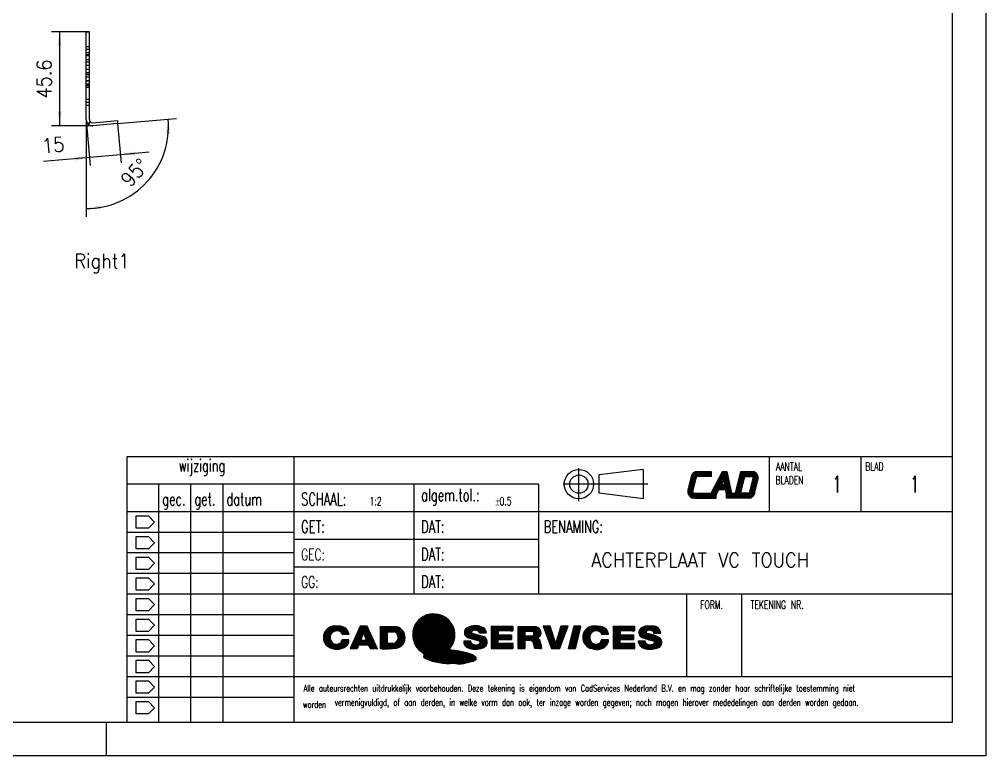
# Model space of a CAD drawing. Header units: millimetres. Extents: x 0 to 426, y 0 to 302.
# Drawn here: x 192 to 426, y 0 to 178.4 of the extents above; entities that cross this region are included whole.
import ezdxf

# ---------------------------------------------------------------- set-up
doc = ezdxf.new("R2010")
doc.units = ezdxf.units.MM
doc.linetypes.add('DASHED', pattern=[15, 7, -8])
doc.linetypes.add('DOT_CENTER', pattern=[14, 12, -1, 0, -1])
for name, color, linetype in [('1', 7, 'Continuous'), ('KADER', 7, 'Continuous'), ('Line', 7, 'Continuous')]:
    doc.layers.add(name, color=color, linetype=linetype)
doc.styles.add('CONVERTER_11', font='txt.shx', dxfattribs={"width": 0.9})
doc.styles.add('CONVERTER_12', font='txt.shx', dxfattribs={"width": 0.675})
doc.dimstyles.new('ME10_DIM_10', dxfattribs={"dimtxt": 7, "dimasz": 7, "dimexe": 4, "dimexo": 0, "dimgap": 4, "dimtad": 1, "dimdsep": 46, "dimtxsty": 'CONVERTER_11', "dimsah": 1, "dimcen": 0.09, "dimclrd": 250, "dimclre": 250, "dimclrt": 5, "dimadec": 0, "dimazin": 0, "dimtfac": 1, "dimtdec": 4, "dimtix": 1, "dimtmove": 0, "dimatfit": 3, "dimfxl": 1, "dimtolj": 1, "dimtzin": 0, "dimarcsym": 0})
pattern_1 = [(45, (258.5479999999999, 21.13509292946159), (-0.014142135623731, 0), [])]

# ---------------------------------------------------------------- blocks, each defined once
blk = doc.blocks.new('plaat_achter__2', base_point=(416.3920974731446, 305.2029440023123))
at = {"color": 7, "linetype": 'Continuous'}
for p, q in [((416.3920974731446, 350.7856410026549), (417.8920974731446, 350.7856410026549)), ((416.3920974731446, 343.4356410026549), (416.3920974731446, 350.7856410026549)), ((417.8920974731446, 343.4356410026549), (417.8920974731446, 350.7856410026549)), ((416.3920974731446, 342.2856410026549), (416.3920974731446, 343.4356410026549)), ((416.3920974731446, 339.5356410026549), (416.3920974731446, 342.2856410026549)), ((417.8920974731446, 342.2856410026549), (417.8920974731446, 343.4356410026549)), ((417.8920974731446, 339.5356410026549), (417.8920974731446, 342.2856410026549)), ((416.3920974731446, 339.2856410026549), (416.3920974731446, 339.5356410026549)), ((416.3920974731446, 337.1856410026604), (416.3920974731446, 339.2856410026549)), ((416.3920974731446, 336.0356410026549), (416.3920974731446, 337.1856410026604)), ((417.8920974731446, 339.2856410026549), (417.8920974731446, 339.5356410026549)), ((417.8920974731446, 337.1856410026604), (417.8920974731446, 339.2856410026549)), ((417.8920974731446, 336.0356410026549), (417.8920974731446, 337.1856410026604)), ((416.3920974731446, 332.5606410026549), (416.3920974731446, 336.0356410026549)), ((416.3920974731446, 330.8106410026549), (416.3920974731446, 332.5606410026549)), ((417.8920974731446, 332.5606410026549), (417.8920974731446, 336.0356410026549)), ((417.8920974731446, 330.8106410026549), (417.8920974731446, 332.5606410026549)), ((416.3920974731446, 329.9356410026549), (416.3920974731446, 330.8106410026549)), ((416.3920974731446, 328.8106410026549), (416.3920974731446, 329.9356410026549)), ((416.3920974731446, 327.0606410026549), (416.3920974731446, 328.8106410026549)), ((417.8920974731446, 329.9356410026549), (417.8920974731446, 330.8106410026549)), ((417.8920974731446, 328.8106410026549), (417.8920974731446, 329.9356410026549)), ((417.8920974731446, 327.0606410026549), (417.8920974731446, 328.8106410026549)), ((416.3920974731446, 325.4356410026549), (416.3920974731446, 327.0606410026549)), ((416.3920974731446, 324.6856410026604), (416.3920974731446, 325.4356410026549)), ((416.3920974731446, 323.9356410026549), (416.3920974731446, 324.6856410026604)), ((416.3920974731446, 323.8356410026549), (416.3920974731446, 323.9356410026549)), ((416.3920974731446, 318.2029440023123), (416.3920974731446, 323.8356410026549)), ((417.8920974731446, 325.4356410026549), (417.8920974731446, 327.0606410026549)), ((417.8920974731446, 324.6856410026604), (417.8920974731446, 325.4356410026549)), ((417.8920974731446, 323.9356410026549), (417.8920974731446, 324.6856410026604)), ((417.8920974731446, 323.8356410026549), (417.8920974731446, 323.9356410026549)), ((417.8920974731446, 318.2029440023123), (417.8920974731446, 323.8356410026549)), ((416.3920974731446, 315.2029440023123), (416.3920974731446, 318.2029440023123)), ((416.3920974731446, 308.2029440023123), (416.3920974731446, 315.2029440023123)), ((417.8920974731446, 315.2029440023123), (417.8920974731446, 318.2029440023123)), ((417.8920974731446, 308.2029440023123), (417.8920974731446, 315.2029440023123)), ((419.5228310872656, 306.7086519551747), (431.477167464367, 307.7545208681466)), ((431.6079010784885, 306.260228821009), (419.653564701387, 305.2143599080371)), ((431.477167464367, 307.7545208681466), (431.6079010784885, 306.260228821009))]:
    blk.add_line(p, q, dxfattribs=at)
at = {"color": 1, "linetype": 'DASHED'}
for p, q in [((417.8920974731446, 343.4356410026549), (416.3920974731446, 343.4356410026549)), ((416.3920974731446, 342.2856410026549), (417.8920974731446, 342.2856410026549)), ((417.8920974731446, 339.5356410026549), (416.3920974731446, 339.5356410026549)), ((416.3920974731446, 339.2856410026549), (417.8920974731446, 339.2856410026549)), ((417.8920974731446, 337.1856410026604), (416.3920974731446, 337.1856410026604)), ((417.8920974731446, 336.0356410026549), (416.3920974731446, 336.0356410026549)), ((417.8920974731446, 332.5606410026549), (416.3920974731446, 332.5606410026549)), ((417.8920974731446, 330.8106410026549), (416.3920974731446, 330.8106410026549)), ((417.8920974731446, 329.9356410026549), (416.3920974731446, 329.9356410026549)), ((417.8920974731446, 328.8106410026549), (416.3920974731446, 328.8106410026549)), ((416.3920974731446, 327.0606410026549), (417.8920974731446, 327.0606410026549)), ((417.8920974731446, 325.4356410026549), (416.3920974731446, 325.4356410026549)), ((417.8920974731446, 324.6856410026604), (416.3920974731446, 324.6856410026604)), ((417.8920974731446, 323.9356410026549), (416.3920974731446, 323.9356410026549)), ((417.8920974731446, 323.8356410026549), (416.3920974731446, 323.8356410026549)), ((416.3920974731446, 318.2029440023123), (417.8920974731446, 318.2029440023123)), ((416.3920974731446, 315.2029440023123), (417.8920974731446, 315.2029440023123)), ((417.2623388091273, 306.090095680013), (418.3272181411359, 307.1465198411626)), ((417.4729098748272, 305.8971428481655), (418.4325036739859, 307.0500434252389))]:
    blk.add_line(p, q, dxfattribs=at)
at = {"color": 7, "linetype": 'Continuous'}
for radius, start, end in [(3, 180, 224.7716295469159), (2.999999999999925, 224.7716295469159, 230.2283704529235), (2.999999999999953, 230.2283704529235, 274.9999999999891), (1.5, 180, 224.7716295469159), (1.500000000000003, 224.7716295469159, 230.228370452922), (1.499999999999973, 230.228370452922, 274.9999999999825)]:
    blk.add_arc((419.3920974731446, 308.2029440023123), radius, start, end, dxfattribs=at)
at = {"layer": '1', "color": 30, "linetype": 'DOT_CENTER', "true_color": 0xff8000}
for p, q in [((416.3920974731446, 340.7856410026549), (417.8920974731446, 340.7856410026549)), ((417.8920974731446, 334.4356410026549), (416.3920974731446, 334.4356410026549)), ((417.8920974731446, 330.9356410026604), (416.3920974731446, 330.9356410026604)), ((417.8920974731446, 326.9356410026549), (416.3920974731446, 326.9356410026549)), ((416.3920974731446, 316.7029440023123), (417.8920974731446, 316.7029440023123))]:
    blk.add_line(p, q, dxfattribs=at)
blk = doc.blocks.new('*D13')
at = {"layer": '1', "color": 250, "linetype": 'Continuous'}
for p, q in [((416.4035133788693, 307.9414767740694), (418.3309000243249, 285.9113466088668)), ((431.6079010784884, 306.2602288210091), (433.273820495701, 287.2186827500817)), ((432.9251975247104, 291.2034615424486), (417.9822770533343, 289.8961254012338)), ((446.8719232979948, 292.4236419409158), (432.9251975247104, 291.2034615424486)), ((417.9822770533343, 289.8961254012338), (395.6408669455454, 287.9415052896188))]:
    blk.add_line(p, q, dxfattribs=at)
at = {"layer": '1', "color": 250}
for points in [[(411.0892340651748, 288.3679745613906), (410.9285942682094, 290.2040958426099), (417.9822770533343, 289.8961254012338)], [(439.81824051287, 292.7316123822919), (439.9788803098353, 290.8954911010725), (432.9251975247104, 291.2034615424486)]]:
    blk.add_solid(points, dxfattribs=at)
at = {"layer": '1', "color": 5, "insert": (395.2922439745548, 291.9262840819858), "char_height": 7, "attachment_point": 7, "rotation": 4.999999999999808, "line_spacing_factor": 0.60024009603842, "style": 'CONVERTER_11'}
blk.add_mtext('15', dxfattribs=at)
blk = doc.blocks.new('*D14')
at = {"layer": '1', "color": 250, "linetype": 'Continuous'}
for p, q in [((417.8920974731446, 350.7856410026549), (399.506006693892, 350.7856410026549)), ((403.506006693892, 350.7856410026549), (403.506006693892, 305.2029440023123)), ((419.3920974731446, 305.2029440023123), (399.506006693892, 305.2029440023123))]:
    blk.add_line(p, q, dxfattribs=at)
at = {"layer": '1', "color": 250}
for points in [[(404.4275741770037, 343.7856410026549), (402.5844392107803, 343.7856410026549), (403.506006693892, 350.7856410026549)], [(402.5844392107803, 312.2029440023123), (404.4275741770037, 312.2029440023123), (403.506006693892, 305.2029440023123)]]:
    blk.add_solid(points, dxfattribs=at)
at = {"layer": '1', "color": 5, "insert": (399.506006693892, 318.4567925024836), "char_height": 7, "attachment_point": 7, "rotation": 90, "line_spacing_factor": 0.60024009603842, "style": 'CONVERTER_11'}
blk.add_mtext('45.6', dxfattribs=at)
blk = doc.blocks.new('*D15')
at = {"layer": '1', "color": 250, "linetype": 'Continuous'}
for p, q in [((416.3920974731445, 308.2029440023123), (416.3920974731445, 265.090254518472)), ((431.6079010784884, 306.260228821009), (456.079262929179, 308.4011955639853)), ((456.079262929179, 308.4011955639853), (460.064041721546, 308.7498185349759)), ((416.3920974731445, 265.090254518472), (416.3920974731445, 261.090254518472))]:
    blk.add_line(p, q, dxfattribs=at)
blk.add_arc((416.3920974731445, 304.9290184991045), 39.83876398063251, 270, 5.00000000000015, dxfattribs=at)
at = {"layer": '1', "color": 250}
for points in [[(456.9967165727704, 301.4006551964287), (455.1535819248142, 301.401738349023), (456.079262929179, 308.4011955639853)], [(423.2842412247271, 266.6224559195451), (423.4459600248255, 264.7864293583509), (416.3920974731445, 265.090254518472)]]:
    blk.add_solid(points, dxfattribs=at)
at = {"layer": '1', "color": 5, "insert": (437.6131613367111, 275.0396650073023), "char_height": 7, "attachment_point": 7, "rotation": 47.499999999999595, "line_spacing_factor": 0.60024009603842, "style": 'CONVERTER_11'}
blk.add_mtext('95{\\Fgdt;~}', dxfattribs=at)
blk = doc.blocks.new('CSN_TitleBlock', base_point=(418, 8))
at = {"layer": '1', "linetype": 'Continuous'}
h = blk.add_hatch(dxfattribs=at)
h.set_pattern_fill('CUSTOM12', color=3, scale=0.01, angle=45, pattern_type=2)
h.set_pattern_definition([(45, (-759.0000000000001, 0), (-0.014142135623731, 0), [])])
edge = h.paths.add_edge_path()
edge.add_line((370.94186, 67.2506460000001), (370.1279069999999, 63.99483200000012))
edge.add_arc((368.5000000000001, 63.99483200000012), 1.627907000000114, 270, 360, ccw=False)
edge.add_line((368.5000000000001, 62.36692500000001), (363.2093019999999, 62.36692500000001))
edge.add_line((363.2093019999999, 62.36692500000001), (363.2093019999999, 63.46096700000001))
edge.add_line((363.2093019999999, 63.46096700000001), (363.0116090000003, 64.4018090000001))
edge.add_line((363.0116090000003, 64.4018090000001), (361.3428969999999, 64.4018090000001))
edge.add_line((361.3428969999999, 64.4018090000001), (360.767442, 63.2904970000001))
edge.add_line((360.767442, 63.2904970000001), (360.767442, 62.36692500000001))
edge.add_line((360.767442, 62.36692500000001), (355.4767439999999, 62.36692500000001))
edge.add_arc((355.4767439999999, 63.99483200000012), 1.627906999999993, 180, 270, ccw=False)
edge.add_arc((355.0697669999998, 63.99483200000012), 1.220929999999923, 165.985171642839, 180, ccw=False)
edge.add_line((353.8851803213488, 64.29050828525553), (354.6750344163042, 67.4499256652185))
edge.add_arc((356.2906980000001, 67.2506460000001), 1.627907000000022, 90, 172.9685205498169, ccw=False)
edge.add_line((356.2906980000001, 68.87855300000012), (359.546512, 68.87855300000012))
edge.add_line((359.546512, 68.87855300000012), (359.546512, 67.657623))
edge.add_line((359.546512, 67.657623), (356.2906980000001, 67.657623))
edge.add_arc((356.2906980000001, 67.2506460000001), 0.4069769999998982, 90, 180)
edge.add_line((355.883721, 67.2506460000001), (355.0697669999998, 63.99483200000012))
edge.add_arc((355.4767439999999, 63.99483200000012), 0.4069770000000972, 180, 270)
edge.add_line((355.4767439999999, 63.58785500000002), (359.546512, 63.58785500000002))
edge.add_line((359.546512, 63.58785500000002), (362.2861219999999, 68.87855300000012))
edge.add_line((362.2861219999999, 68.87855300000012), (363.3185299999999, 68.87855300000012))
edge.add_line((363.3185299999999, 68.87855300000012), (364.4302330000002, 63.58785500000002))
edge.add_line((364.4302330000002, 63.58785500000002), (365.397889, 63.58785500000002))
edge.add_line((365.397889, 63.58785500000002), (366.7205640000001, 68.87855300000012))
edge.add_line((366.7205640000001, 68.87855300000012), (369.313953, 68.87855300000012))
edge.add_arc((369.313953, 67.2506460000001), 1.627906999999993, 0, 90, ccw=False)
edge = h.paths.add_edge_path(flags=16)
edge.add_arc((369.313953, 67.2506460000001), 0.4069770000000972, 0, 90)
edge.add_line((369.313953, 67.657623), (367.6738370000002, 67.657623))
edge.add_line((367.6738370000002, 67.657623), (366.6563950000001, 63.58785500000002))
edge.add_line((366.6563950000001, 63.58785500000002), (368.5000000000001, 63.58785500000002))
edge.add_arc((368.5000000000001, 63.99483200000012), 0.4069770000001043, 270, 360)
edge.add_line((368.906977, 63.99483200000012), (369.7209300000001, 67.2506460000001))
h.paths.add_polyline_path([(362.7550619999998, 65.62273900000002), (361.9751149999999, 65.62273900000002), (362.5299260000001, 66.69418200000013)], flags=16)
h = blk.add_hatch(dxfattribs=at)
h.set_pattern_fill('CUSTOM3', color=3, scale=0.01, angle=45, pattern_type=2)
h.set_pattern_definition(pattern_1)
edge = h.paths.add_edge_path()
edge.add_arc((292.3825941910238, 29.28906024163085), 5.135116979741069, 134.9254433068171, 223.6148705651411)
edge.add_line((288.6648061985287, 25.74681817784098), (289.9449661985287, 24.78669817784098))
edge.add_line((289.9449661985287, 24.78669817784098), (289.9906861985287, 24.78669817784098))
edge.add_line((289.9906861985287, 24.78669817784098), (290.0821261985287, 24.74097817784098))
edge.add_line((290.0821261985287, 24.74097817784098), (289.8535261985287, 23.96373817784097))
edge.add_line((289.8535261985287, 23.96373817784097), (290.3107261985287, 23.50653817784097))
edge.add_arc((295.9234648967536, 36.70622681689427), 14.34345202043442, 246.9639531872385, 274.6139937311253)
edge.add_arc((298.4757627218933, 29.01212348625212), 6.749338254038089, 258.0415663055611, 292.4660391969522)
edge.add_arc((300.9942289571492, 25.38972921232373), 2.615415444811243, 271.3298109161947, 309.423059511476)
edge.add_line((302.6551261985287, 23.36937817784098), (302.6551261985287, 23.73513817784097))
edge.add_line((302.6551261985287, 23.73513817784097), (301.7407261985287, 24.42093817784097))
edge.add_arc((295.4140685724161, 8.336655744606686), 17.28382880354054, 68.52809735803741, 87.97193549841023)
edge.add_line((296.0257261985287, 25.60965817784097), (296.9401261985287, 27.02697817784098))
edge.add_arc((292.3803326129742, 29.25678149684357), 5.075799482278499, 333.9407152043585, 437.127550778937)
edge.add_line((293.5111261985287, 34.20501817784098), (292.0023661985288, 34.38789817784097))
edge.add_arc((292.5471032716993, 28.84657842174341), 5.568030452341604, 95.61439806588828, 132.9081836390698)
h.paths.add_polyline_path([(289.7620861985287, 32.19333817784098), (289.9906861985287, 32.05617817784098), (289.8535261985287, 32.37621817784098)], flags=16)
h.paths.add_polyline_path([(289.4877661985287, 32.01045817784097), (289.6249261985287, 32.01045817784097), (289.6706461985287, 32.05617817784098), (289.5792061985287, 32.19333817784098)], flags=16)
h = blk.add_hatch(dxfattribs=at)
h.set_pattern_fill('CUSTOM0', color=3, scale=0.01, angle=45, pattern_type=2)
h.set_pattern_definition(pattern_1)
edge = h.paths.add_edge_path()
edge.add_line((265.7590861985287, 27.66705817784097), (266.3077261985287, 26.79837817784098))
edge.add_arc((268.9127338114319, 29.6676768875184), 3.875427685899983, 227.7640060627314, 296.6518377808322)
edge.add_line((270.6511261985287, 26.20401817784098), (271.4283661985287, 26.84409817784097))
edge.add_arc((270.1253461985287, 27.89565817784098), 1.674407224661919, 321.0958615445957, 364.6986805172994)
edge.add_line((271.7941261985287, 28.03281817784098), (270.1482061985287, 28.03281817784098))
edge.add_line((270.1482061985287, 28.03281817784098), (269.8738861985287, 27.43845817784098))
edge.add_arc((268.7997730441664, 28.45304327851211), 1.477532400618856, 192.8572705729642, 316.6324920209164, ccw=False)
edge.add_line((267.3592861985287, 28.12425817784097), (267.3592861985287, 29.17581817784098))
edge.add_arc((268.8753865655014, 28.66975230628137), 1.598331313930575, 53.40827151644481, 161.5412769960751, ccw=False)
edge.add_line((269.8281661985287, 29.95305817784098), (270.1482061985287, 29.40441817784097))
edge.add_line((270.1482061985287, 29.40441817784097), (271.8398461985287, 29.40441817784097))
edge.add_arc((269.5184792076474, 29.02900000154919), 2.351527910411347, 9.186501230935498, 84.67467365140236)
edge.add_line((269.7367261985287, 31.37037817784098), (268.3651261985287, 31.46181817784098))
edge.add_arc((268.5353659632344, 28.55268147195862), 2.914113578946284, 93.34907214848451, 197.6924964792623)
h = blk.add_hatch(dxfattribs=at)
h.set_pattern_fill('CUSTOM1', color=3, scale=0.01, angle=45, pattern_type=2)
h.set_pattern_definition(pattern_1)
h.paths.add_polyline_path([(272.1141661985287, 25.92969817784098), (273.8058061985287, 25.92969817784098), (274.2172861985287, 26.88981817784098), (276.5032861985287, 26.84409817784097), (276.9147661985287, 26.06685817784097), (276.9147661985287, 25.92969817784098), (278.6064061985287, 25.92969817784098), (278.6978461985287, 25.88397817784098), (276.2289661985287, 31.37037817784098), (274.5373261985287, 31.37037817784098)])
h.paths.add_polyline_path([(276.0460861985287, 27.94137817784097), (274.6744861985287, 27.94137817784097), (275.3602861985287, 29.77017817784098)], flags=16)
h = blk.add_hatch(dxfattribs=at)
h.set_pattern_fill('CUSTOM2', color=3, scale=0.01, angle=45, pattern_type=2)
h.set_pattern_definition(pattern_1)
edge = h.paths.add_edge_path()
edge.add_line((279.3379261985287, 31.32465817784097), (279.3379261985287, 25.92969817784098))
edge.add_arc((280.5723661985287, 48.79731817784067), 22.90091453584302, 266.9100579802286, 276.9949601185686)
edge.add_arc((282.9437168535504, 28.46516167129079), 2.434383660099397, 279.8767768413668, 356.2781339574653)
edge.add_arc((282.694427341386, 28.63436274926955), 2.698452580530125, 353.0349552398183, 445.5438584851852)
edge.add_line((282.9040861985287, 31.32465817784097), (279.3379261985287, 31.32465817784097))
edge = h.paths.add_edge_path(flags=16)
edge.add_line((282.5383261985287, 27.16413817784098), (281.0752861985287, 27.16413817784098))
edge.add_line((281.0752861985287, 27.16413817784098), (281.0752861985287, 30.04449817784097))
edge.add_line((281.0752861985287, 30.04449817784097), (282.6754861985287, 30.04449817784097))
edge.add_arc((282.2673515643825, 28.62048744613364), 1.481344134091476, -79.45983014732889, 74.00720815951672, ccw=False)
h = blk.add_hatch(dxfattribs=at)
h.set_pattern_fill('CUSTOM4', color=3, scale=0.01, angle=45, pattern_type=2)
h.set_pattern_definition(pattern_1)
edge = h.paths.add_edge_path()
edge.add_line((301.6035661985287, 29.67873817784098), (301.5121261985287, 29.95305817784098))
edge.add_arc((302.2019109691707, 29.70201762738223), 0.7340465842060996, 64.49653825692673, 160.0015090574733, ccw=False)
edge.add_arc((302.5879042183308, 29.54995263328653), 0.8175823726149768, 12.324076341295722, 94.90722002704001, ccw=False)
edge.add_line((303.3866461985287, 29.72445817784098), (305.0782861985288, 29.72445817784098))
edge.add_arc((303.7066861985287, 29.77017817784098), 1.372361788450959, 358.0908475670038, 420.0183606311523)
edge.add_arc((302.498200033115, 27.97111336581095), 3.537679770623, 57.62488416098638, 99.34745347004248)
edge.add_arc((302.0243980167106, 28.68588681420462), 2.777760595557605, 92.07944982307392, 135.3258420788829)
edge.add_arc((301.1221614926462, 29.83741347195862), 1.339329759033774, 143.2451539656261, 240.3978227156084)
edge.add_line((300.4605661985287, 28.67289817784097), (303.3409261985287, 27.80421817784098))
edge.add_line((303.3409261985287, 27.80421817784098), (303.5695261985287, 27.43845817784098))
edge.add_arc((302.7026046600671, 27.72596663937945), 0.9133532007414316, 246.2727186514383, 341.65225929772964, ccw=False)
edge.add_arc((302.2172692754519, 27.79753602399482), 0.9153319155309939, 194.0309041911242, 277.39534185445666, ccw=False)
edge.add_line((301.3292461985287, 27.57561817784098), (301.3292461985287, 27.75849817784097))
edge.add_line((301.3292461985287, 27.75849817784097), (299.6376061985287, 27.75849817784097))
edge.add_arc((301.1103177369903, 27.52989817784097), 1.490348024965255, 171.176740973687, 259.0148926003635)
edge.add_arc((302.4009767867641, 30.37395111901749), 4.585910387149114, 249.9178528475706, 299.6094305338789)
edge.add_arc((303.8823816271002, 27.5592896064124), 1.410611062642287, 303.7857198236129, 426.7944425871248)
edge.add_line((304.4382061985288, 28.85577817784098), (301.6035661985287, 29.67873817784098))
h = blk.add_hatch(dxfattribs=at)
h.set_pattern_fill('CUSTOM5', color=3, scale=0.01, angle=45, pattern_type=2)
h.set_pattern_definition(pattern_1)
h.paths.add_polyline_path([(311.4790861985287, 31.37037817784098), (311.4790861985287, 30.22737817784098), (307.9586461985288, 30.22737817784098), (307.9586461985288, 29.26725817784099), (311.1590461985288, 29.26725817784099), (311.1590461985288, 28.16997817784097), (307.9586461985288, 28.16997817784097), (307.9586461985288, 27.16413817784099), (311.5705261985287, 27.16413817784099), (311.5705261985287, 25.92969817784099), (306.2670061985288, 25.92969817784099), (306.2670061985288, 31.37037817784098)])
h = blk.add_hatch(dxfattribs=at)
h.set_pattern_fill('CUSTOM6', color=3, scale=0.01, angle=45, pattern_type=2)
h.set_pattern_definition(pattern_1)
edge = h.paths.add_edge_path()
edge.add_line((312.7135261985287, 31.32465817784099), (312.7135261985287, 25.92969817784099))
edge.add_line((312.7135261985287, 25.92969817784099), (314.4051661985287, 25.92969817784099))
edge.add_line((314.4051661985287, 25.92969817784099), (314.4051661985287, 27.89565817784099))
edge.add_line((314.4051661985287, 27.89565817784099), (315.9596461985288, 27.89565817784099))
edge.add_line((315.9596461985288, 27.89565817784099), (316.4625661985287, 27.52989817784099))
edge.add_line((316.4625661985287, 27.52989817784099), (316.8283261985287, 26.06685817784098))
edge.add_line((316.8283261985287, 26.06685817784098), (316.8283261985287, 25.92969817784099))
edge.add_line((316.8283261985287, 25.92969817784099), (318.4742461985288, 25.92969817784099))
edge.add_line((318.4742461985288, 25.92969817784099), (318.2456461985288, 27.07269817784099))
edge.add_arc((317.0093324280368, 27.23871424341477), 1.24741054714823, 352.3518952973954, 428.4063567253374)
edge.add_line((317.4684061985287, 28.39857817784097), (318.1084861985287, 29.03865817784099))
edge.add_arc((316.9291979467804, 29.80774531070809), 1.407911857558303, 326.8891318795836, 389.5310469039281)
edge.add_arc((316.5409433413862, 29.34563532069815), 1.984716195303743, 35.62535297911543, 85.65913993531832)
edge.add_line((316.6911661985287, 31.32465817784099), (312.7135261985287, 31.32465817784099))
edge = h.paths.add_edge_path(flags=16)
edge.add_line((316.0968061985287, 28.99293817784098), (314.4051661985287, 28.99293817784098))
edge.add_line((314.4051661985287, 28.99293817784098), (314.4051661985287, 30.18165817784099))
edge.add_line((314.4051661985287, 30.18165817784099), (316.1425261985287, 30.18165817784099))
edge.add_arc((316.0186484910188, 29.59118347428368), 0.6033291489386422, -82.55675390514801, 78.15155758162001, ccw=False)
h = blk.add_hatch(dxfattribs=at)
h.set_pattern_fill('CUSTOM7', color=3, scale=0.01, angle=45, pattern_type=2)
h.set_pattern_definition(pattern_1)
h.paths.add_polyline_path([(318.8400061985287, 31.37037817784098), (320.7602461985288, 26.11257817784099), (320.8974061985287, 25.92969817784099), (322.8176461985288, 25.92969817784099), (324.8750461985288, 31.37037817784098), (323.0919661985287, 31.37037817784098), (323.0919661985287, 31.23321817784098), (321.9489661985287, 27.39273817784099), (321.8118061985287, 27.39273817784099), (320.5773661985287, 31.37037817784098)])
h = blk.add_hatch(dxfattribs=at)
h.set_pattern_fill('CUSTOM8', color=3, scale=0.01, angle=45, pattern_type=2)
h.set_pattern_definition(pattern_1)
h.paths.add_polyline_path([(326.2923661985287, 31.37037817784098), (324.9207661985287, 25.88397817784099), (325.0122061985287, 25.92969817784099), (326.6581261985287, 25.92969817784099), (327.9840061985286, 31.37037817784098)])
h = blk.add_hatch(dxfattribs=at)
h.set_pattern_fill('CUSTOM9', color=3, scale=0.01, angle=45, pattern_type=2)
h.set_pattern_definition(pattern_1)
edge = h.paths.add_edge_path()
edge.add_arc((331.7942960898329, 29.11065475392794), 3.369989702229859, 250.7183771532187, 315.596708326815)
edge.add_line((334.2019261985287, 26.75265817784099), (334.6134061985286, 27.57561817784098))
edge.add_arc((333.0360661985287, 27.96423817784098), 1.624508227125864, 346.1593045083433, 362.4195092166564)
edge.add_line((334.6591261985287, 28.03281817784098), (332.9674861985287, 28.03281817784098))
edge.add_line((332.9674861985287, 28.03281817784098), (332.7388861985287, 27.43845817784099))
edge.add_arc((331.6627036284352, 28.47399481335499), 1.493487545199006, 186.4146379533616, 316.1026811562477, ccw=False)
edge.add_arc((331.700935872947, 28.71617268946889), 1.576362476492259, 44.23755884065548, 195.039208535637, ccw=False)
edge.add_line((332.8303261985287, 29.81589817784099), (332.9674861985287, 29.40441817784098))
edge.add_line((332.9674861985287, 29.40441817784098), (334.7048461985288, 29.40441817784098))
edge.add_arc((332.4598958759483, 29.08798333913131), 2.26714202422423, 8.023215562293501, 80.59623004198201)
edge.add_line((332.8303261985287, 31.32465817784099), (331.1844061985286, 31.46181817784098))
edge.add_arc((331.2249098226899, 28.66921603018998), 2.79289586247593, 90.83095403078983, 258.7801881537425)
h = blk.add_hatch(dxfattribs=at)
h.set_pattern_fill('CUSTOM10', color=3, scale=0.01, angle=45, pattern_type=2)
h.set_pattern_definition(pattern_1)
h.paths.add_polyline_path([(340.9684861985287, 31.37037817784098), (340.9684861985287, 30.22737817784098), (337.4937661985288, 30.22737817784098), (337.4937661985288, 29.26725817784099), (340.6941661985288, 29.26725817784099), (340.6941661985288, 28.16997817784097), (337.4937661985288, 28.16997817784097), (337.4937661985288, 27.16413817784099), (341.0599261985287, 27.16413817784099), (341.0599261985287, 25.92969817784099), (335.8021261985287, 25.92969817784099), (335.8021261985287, 31.37037817784098)])
h = blk.add_hatch(dxfattribs=at)
h.set_pattern_fill('CUSTOM11', color=3, scale=0.01, angle=45, pattern_type=2)
h.set_pattern_definition(pattern_1)
edge = h.paths.add_edge_path()
edge.add_arc((343.3097926501413, 29.8254846294539), 1.283440625840488, 145.7712310588359, 239.5895359248086)
edge.add_arc((349.1666536985288, 44.40057817784097), 16.97818510765691, 247.4661813929794, 257.8257693344956)
edge.add_line((345.5862061985287, 27.80421817784098), (345.8148061985286, 27.52989817784099))
edge.add_arc((345.1852572097646, 27.55738154862748), 0.6301486054285715, 260.68741513124024, 357.5003026412266, ccw=False)
edge.add_arc((344.6572288072244, 28.09245296044962), 1.232873357204038, 219.919910164667, 290.21725547905385, ccw=False)
edge.add_line((343.7116861985287, 27.30129817784099), (343.5745261985287, 27.75849817784099))
edge.add_line((343.5745261985287, 27.75849817784099), (341.8371661985288, 27.75849817784099))
edge.add_arc((343.7802661985288, 27.87279817784099), 1.946458861625403, 183.3664606634298, 257.1062559551141)
edge.add_arc((344.7292943642091, 30.98757462754515), 5.199559573476318, 254.5703570163297, 288.8492710719495)
edge.add_arc((346.1033247641581, 27.50740938217117), 1.472659755433982, 281.9864072437876, 412.3181830387615)
edge.add_arc((341.5992074065824, 16.79720488925039), 13.04755734571267, 65.5309541326293, 79.6636376046585)
edge.add_line((343.9402861985287, 29.63301817784098), (343.7574061985287, 30.04449817784099))
edge.add_line((343.7574061985287, 30.04449817784099), (343.9860061985286, 30.27309817784099))
edge.add_arc((344.5850634588028, 28.90024557510126), 1.497863101199826, 52.603039174647506, 113.5745065873131, ccw=False)
edge.add_line((345.4947661985287, 30.09021817784098), (345.6319261985287, 29.72445817784099))
edge.add_line((345.6319261985287, 29.72445817784099), (347.3235661985288, 29.72445817784099))
edge.add_arc((345.4199763513302, 29.49931240534525), 1.916858086878173, 6.745282340542334, 90.49768706769642)
edge.add_line((345.4033261985287, 31.41609817784099), (344.1688861985287, 31.46181817784098))
edge.add_arc((344.1540580904203, 29.01950520486802), 2.442357985787931, 89.65214221785712, 141.2745479058858)
at = {"color": 3, "linetype": 'Continuous'}
blk.add_line((218.000222, 72.444444), (218.000222, 8), dxfattribs=at)
at = {"color": 2, "linetype": 'Continuous'}
for p, q in [((317.722222, 65.7711110000001), (218.000222, 65.7711110000001)), ((220.256634, 58.11111100000011), (223.2566339999997, 58.11111100000011)), ((220.256634, 55.11111100000002), (220.256634, 58.11111100000011)), ((223.2566339999997, 58.11111100000011), (224.756634, 56.61111100000002)), ((224.756634, 56.61111100000002), (223.2566339999997, 55.11111100000002)), ((223.2566339999997, 55.11111100000002), (220.256634, 55.11111100000002)), ((220.256634, 53.11111100000002), (223.2566339999997, 53.11111100000002)), ((220.256634, 50.11111100000002), (220.256634, 53.11111100000002)), ((223.2566339999997, 53.11111100000002), (224.756634, 51.61111100000002)), ((224.756634, 51.61111100000002), (223.2566339999997, 50.11111100000002)), ((223.2566339999997, 50.11111100000002), (220.256634, 50.11111100000002)), ((220.256634, 48.11111100000002), (223.2566339999997, 48.11111100000002)), ((220.256634, 45.11111100000002), (220.256634, 48.11111100000002)), ((223.2566339999997, 48.11111100000002), (224.756634, 46.61111100000002)), ((223.2566339999997, 45.11111100000002), (220.256634, 45.11111100000002)), ((224.756634, 46.61111100000002), (223.2566339999997, 45.11111100000002)), ((220.256634, 43.11111100000002), (223.2566339999997, 43.11111100000002)), ((220.256634, 40.11111100000002), (220.256634, 43.11111100000002)), ((223.2566339999997, 43.11111100000002), (224.756634, 41.61111100000002)), ((223.2566339999997, 40.11111100000002), (220.256634, 40.11111100000002)), ((224.756634, 41.61111100000002), (223.2566339999997, 40.11111100000002)), ((220.256634, 38.11111100000002), (223.2566339999997, 38.11111100000002)), ((220.256634, 35.11111100000002), (220.256634, 38.11111100000002)), ((223.2566339999997, 38.11111100000002), (224.756634, 36.61111100000002)), ((223.2566339999997, 35.11111100000002), (220.256634, 35.11111100000002)), ((224.756634, 36.61111100000002), (223.2566339999997, 35.11111100000002)), ((220.256634, 33.11111100000002), (223.2566339999997, 33.11111100000002)), ((220.256634, 30.11111100000002), (220.256634, 33.11111100000002)), ((223.2566339999997, 33.11111100000002), (224.756634, 31.61111100000002)), ((224.756634, 31.61111100000002), (223.2566339999997, 30.11111100000002)), ((223.2566339999997, 30.11111100000002), (220.256634, 30.11111100000002)), ((220.256634, 28.11111100000002), (223.2566339999997, 28.11111100000002)), ((220.256634, 25.11111100000002), (220.256634, 28.11111100000002)), ((223.2566339999997, 28.11111100000002), (224.756634, 26.61111100000002)), ((224.756634, 26.61111100000002), (223.2566339999997, 25.11111100000002)), ((223.2566339999997, 25.11111100000002), (220.256634, 25.11111100000002)), ((220.256634, 23.11111100000002), (223.2566339999997, 23.11111100000002)), ((220.256634, 20.11111100000002), (220.256634, 23.11111100000002)), ((223.2566339999997, 23.11111100000002), (224.756634, 21.61111100000002)), ((224.756634, 21.61111100000002), (223.2566339999997, 20.11111100000002)), ((223.2566339999997, 20.11111100000002), (220.256634, 20.11111100000002)), ((220.256634, 18.11111100000002), (223.2566339999997, 18.11111100000002)), ((220.256634, 15.11111100000002), (220.256634, 18.11111100000002)), ((223.2566339999997, 18.11111100000002), (224.756634, 16.61111100000002)), ((224.756634, 16.61111100000002), (223.2566339999997, 15.11111100000002)), ((223.2566339999997, 15.11111100000002), (220.256634, 15.11111100000002)), ((220.256634, 13.11111100000002), (223.2566339999997, 13.11111100000002)), ((220.256634, 10.11111100000002), (220.256634, 13.11111100000002)), ((223.2566339999997, 13.11111100000002), (224.756634, 11.61111100000002)), ((223.2566339999997, 10.11111100000002), (220.256634, 10.11111100000002)), ((224.756634, 11.61111100000002), (223.2566339999997, 10.11111100000002))]:
    blk.add_line(p, q, dxfattribs=at)
at = {"color": 1, "linetype": 'Continuous'}
for p, q in [((258.5479999999999, 54.11111100000002), (218.000222, 54.11111100000002)), ((258.5479999999999, 49.11111100000002), (218.000222, 49.11111100000002)), ((258.5479999999999, 44.11111100000002), (218.000222, 44.11111100000002)), ((258.5479999999999, 39.11111100000002), (218.000222, 39.11111100000002)), ((258.5479999999999, 34.11111100000002), (218.000222, 34.11111100000002)), ((258.5479999999999, 29.11111100000011), (218.000222, 29.11111100000011)), ((258.5479999999999, 24.11111100000002), (218.000222, 24.11111100000002)), ((258.5479999999999, 19.11111100000002), (218.000222, 19.11111100000002)), ((258.5479999999999, 14.11111100000002), (218.000222, 14.11111100000002))]:
    blk.add_line(p, q, dxfattribs=at)
at = {"layer": 'KADER', "color": 3, "linetype": 'Continuous'}
for p, q in [((418, 72.444444), (218.000222, 72.444444)), ((356.2906980000001, 68.87855300000012), (359.546512, 68.87855300000012)), ((359.546512, 63.58785500000002), (362.2861219999999, 68.87855300000012)), ((359.546512, 68.87855300000012), (359.546512, 67.657623)), ((362.2861219999999, 68.87855300000012), (363.3185299999999, 68.87855300000012)), ((363.3185299999999, 68.87855300000012), (364.4302330000002, 63.58785500000002)), ((365.397889, 63.58785500000002), (366.7205640000001, 68.87855300000012)), ((366.7205640000001, 68.87855300000012), (369.313953, 68.87855300000012)), ((354.6750344163042, 67.4499256652185), (353.8851803213488, 64.29050828525553)), ((355.0697669999998, 63.99483200000012), (355.883721, 67.2506460000001)), ((359.546512, 67.657623), (356.2906980000001, 67.657623)), ((361.9751149999999, 65.62273900000002), (362.5299260000001, 66.69418200000013)), ((362.7550619999998, 65.62273900000002), (361.9751149999999, 65.62273900000002)), ((362.5299260000001, 66.69418200000013), (362.7550619999998, 65.62273900000002)), ((366.6563950000001, 63.58785500000002), (367.6738370000002, 67.657623)), ((367.6738370000002, 67.657623), (369.313953, 67.657623)), ((368.906977, 63.99483200000012), (369.7209300000001, 67.2506460000001)), ((370.1279069999999, 63.99483200000012), (370.94186, 67.2506460000001)), ((355.4767439999999, 63.58785500000002), (359.546512, 63.58785500000002)), ((360.767442, 63.2904970000001), (361.3428969999999, 64.4018090000001)), ((360.767442, 62.36692500000001), (360.767442, 63.2904970000001)), ((363.0116090000003, 64.4018090000001), (361.3428969999999, 64.4018090000001)), ((363.2093019999999, 63.46096700000001), (363.0116090000003, 64.4018090000001)), ((363.2093019999999, 62.36692500000001), (363.2093019999999, 63.46096700000001)), ((364.4302330000002, 63.58785500000002), (365.397889, 63.58785500000002)), ((368.5000000000001, 63.58785500000002), (366.6563950000001, 63.58785500000002)), ((355.4767439999999, 62.36692500000001), (360.767442, 62.36692500000001)), ((368.5000000000001, 62.36692500000001), (363.2093019999999, 62.36692500000001))]:
    blk.add_line(p, q, dxfattribs=at)
at = {"layer": 'KADER', "color": 2, "linetype": 'Continuous'}
for p, q in [((258.5479999999999, 8), (258.5479999999999, 72.444444)), ((343.0618190000001, 69.3436090000001), (332.3951519999999, 68.01027600000012)), ((332.3951519999999, 63.56583100000012), (332.3951519999999, 68.01027600000012)), ((343.0618190000001, 69.3436090000001), (343.0618190000001, 62.23249800000011)), ((287.6111110000001, 39.11111100000002), (287.6111110000001, 65.7711110000001)), ((317.722222, 65.7711110000001), (317.722222, 39.11111100000002)), ((343.0618190000001, 62.23249800000011), (332.3951519999999, 63.56583100000012)), ((418, 59.11111100000002), (317.722222, 59.11111100000002)), ((418, 39.11111100000002), (258.5479999999999, 39.11111100000002)), ((418, 19.11111100000002), (258.5479999999999, 19.11111100000002))]:
    blk.add_line(p, q, dxfattribs=at)
at = {"layer": 'KADER', "color": 1, "linetype": 'Continuous'}
for p, q in [((373.5555560000001, 72.444444), (373.5555560000001, 59.11111100000002)), ((395.777778, 72.444444), (395.777778, 59.11111100000002)), ((327.506264, 61.66786900000002), (327.506264, 69.69155700000002)), ((225.770222, 8), (225.770222, 65.94444400000012)), ((233.5480000000001, 8), (233.5480000000001, 65.94444400000012)), ((241.325778, 8), (241.325778, 65.94444400000012)), ((323.663868, 65.82915600000001), (344.189205, 65.82915600000001)), ((317.722222, 59.11111100000002), (218.000222, 59.11111100000002)), ((258.5000000000001, 52.444444), (317.722222, 52.444444)), ((258.5000000000001, 45.77777800000013), (317.722222, 45.77777800000013)), ((353.5555559999999, 39.11111100000002), (353.5555559999999, 19.11111100000002)), ((366.8888890000002, 39.11111100000002), (366.8888890000002, 19.11111100000002))]:
    blk.add_line(p, q, dxfattribs=at)
at = {"layer": 'KADER', "color": 2, "linetype": 'Continuous'}
for radius in [3.555556000000024, 2.222222000000102]:
    blk.add_circle((327.506264, 65.7880530000001), radius, dxfattribs=at)
at = {"layer": 'KADER', "color": 3, "linetype": 'Continuous'}
for centre, radius, start, end in [((356.2906980000001, 67.2506460000001), 1.627907000000022, 90, 172.9685205498169), ((369.313953, 67.2506460000001), 1.627906999999993, 0, 90), ((356.2906980000001, 67.2506460000001), 0.4069769999998982, 90, 180), ((369.313953, 67.2506460000001), 0.4069770000000972, 0, 90), ((355.0697669999998, 63.99483200000012), 1.220929999999923, 165.985171642839, 180), ((355.4767439999999, 63.99483200000012), 1.627906999999993, 180, 270), ((355.4767439999999, 63.99483200000012), 0.4069770000000972, 180, 270), ((368.5000000000001, 63.99483200000012), 0.4069770000001043, 270, 0), ((368.5000000000001, 63.99483200000012), 1.627907000000114, 270, 0)]:
    blk.add_arc(centre, radius, start, end, dxfattribs=at)
at = {"layer": 'Line', "color": 3, "linetype": 'Continuous'}
for p, q in [((293.5111261985287, 34.20501817784098), (292.0023661985288, 34.38789817784097)), ((269.7367261985287, 31.37037817784098), (268.3651261985287, 31.46181817784098)), ((274.5373261985287, 31.37037817784098), (272.1141661985287, 25.92969817784098)), ((276.2289661985287, 31.37037817784098), (274.5373261985287, 31.37037817784098)), ((278.6978461985287, 25.88397817784098), (276.2289661985287, 31.37037817784098)), ((279.3379261985287, 31.32465817784097), (279.3379261985287, 25.92969817784098)), ((279.3379261985287, 31.32465817784097), (282.9040861985287, 31.32465817784097)), ((289.5792061985287, 32.19333817784098), (289.4877661985287, 32.01045817784097)), ((289.4877661985287, 32.01045817784097), (289.6249261985287, 32.01045817784097)), ((289.6706461985287, 32.05617817784098), (289.5792061985287, 32.19333817784098)), ((289.6249261985287, 32.01045817784097), (289.6706461985287, 32.05617817784098)), ((289.8535261985287, 32.37621817784098), (289.7620861985287, 32.19333817784098)), ((289.7620861985287, 32.19333817784098), (289.9906861985287, 32.05617817784098)), ((289.9906861985287, 32.05617817784098), (289.8535261985287, 32.37621817784098)), ((290.0821261985287, 32.69625817784097), (290.0821261985287, 32.42193817784098)), ((290.0821261985287, 32.42193817784098), (290.2192861985287, 32.42193817784098)), ((290.2192861985287, 32.42193817784098), (290.0821261985287, 32.42193817784098)), ((290.2192861985287, 32.69625817784097), (290.2192861985287, 32.42193817784098)), ((306.2670061985288, 31.37037817784098), (311.4790861985287, 31.37037817784098)), ((306.2670061985288, 31.37037817784098), (306.2670061985288, 25.92969817784099)), ((311.4790861985287, 31.37037817784098), (311.4790861985287, 30.22737817784098)), ((312.7135261985287, 31.32465817784099), (316.6911661985287, 31.32465817784099)), ((312.7135261985287, 31.32465817784099), (312.7135261985287, 25.92969817784099)), ((320.5773661985287, 31.37037817784098), (318.8400061985287, 31.37037817784098)), ((318.8400061985287, 31.37037817784098), (320.7602461985288, 26.11257817784099)), ((321.8118061985287, 27.39273817784099), (320.5773661985287, 31.37037817784098)), ((323.0919661985287, 31.23321817784098), (321.9489661985287, 27.39273817784099)), ((322.8176461985288, 25.92969817784099), (324.8750461985288, 31.37037817784098)), ((323.0919661985287, 31.37037817784098), (323.0919661985287, 31.23321817784098)), ((324.8750461985288, 31.37037817784098), (323.0919661985287, 31.37037817784098)), ((326.2923661985287, 31.37037817784098), (324.9207661985287, 25.88397817784099)), ((327.9840061985286, 31.37037817784098), (326.2923661985287, 31.37037817784098)), ((326.6581261985287, 25.92969817784099), (327.9840061985286, 31.37037817784098)), ((332.8303261985287, 31.32465817784099), (331.1844061985286, 31.46181817784098)), ((335.8021261985287, 31.37037817784098), (340.9684861985287, 31.37037817784098)), ((335.8021261985287, 31.37037817784098), (335.8021261985287, 25.92969817784099)), ((340.9684861985287, 31.37037817784098), (340.9684861985287, 30.22737817784098)), ((345.4033261985287, 31.41609817784099), (344.1688861985287, 31.46181817784098)), ((267.3592861985287, 28.12425817784097), (267.3592861985287, 29.17581817784098)), ((269.8281661985287, 29.95305817784098), (270.1482061985287, 29.40441817784097)), ((270.1482061985287, 29.40441817784097), (271.8398461985287, 29.40441817784097)), ((274.6744861985287, 27.94137817784097), (275.3602861985287, 29.77017817784098)), ((275.3602861985287, 29.77017817784098), (276.0460861985287, 27.94137817784097)), ((281.0752861985287, 30.04449817784097), (281.0752861985287, 27.16413817784098)), ((281.0752861985287, 30.04449817784097), (282.6754861985287, 30.04449817784097)), ((300.4605661985287, 28.67289817784097), (303.3409261985287, 27.80421817784098)), ((301.5121261985287, 29.95305817784098), (301.6035661985287, 29.67873817784098)), ((301.6035661985287, 29.67873817784098), (304.4382061985288, 28.85577817784098)), ((305.0782861985288, 29.72445817784098), (303.3866461985287, 29.72445817784098)), ((307.9586461985288, 30.22737817784098), (307.9586461985288, 29.26725817784099)), ((311.4790861985287, 30.22737817784098), (307.9586461985288, 30.22737817784098)), ((307.9586461985288, 29.26725817784099), (311.1590461985288, 29.26725817784099)), ((307.9586461985288, 28.16997817784097), (311.1590461985288, 28.16997817784097)), ((307.9586461985288, 27.16413817784099), (307.9586461985288, 28.16997817784097)), ((311.1590461985288, 29.26725817784099), (311.1590461985288, 28.16997817784097)), ((314.4051661985287, 30.18165817784099), (316.1425261985287, 30.18165817784099)), ((314.4051661985287, 30.18165817784099), (314.4051661985287, 28.99293817784098)), ((316.0968061985287, 28.99293817784098), (314.4051661985287, 28.99293817784098)), ((318.1084861985287, 29.03865817784099), (317.4684061985287, 28.39857817784097)), ((332.8303261985287, 29.81589817784099), (332.9674861985287, 29.40441817784098)), ((332.9674861985287, 29.40441817784098), (334.7048461985288, 29.40441817784098)), ((337.4937661985288, 30.22737817784098), (337.4937661985288, 29.26725817784099)), ((340.9684861985287, 30.22737817784098), (337.4937661985288, 30.22737817784098)), ((337.4937661985288, 29.26725817784099), (340.6941661985288, 29.26725817784099)), ((337.4937661985288, 28.16997817784097), (340.6941661985288, 28.16997817784097)), ((337.4937661985288, 27.16413817784099), (337.4937661985288, 28.16997817784097)), ((340.6941661985288, 29.26725817784099), (340.6941661985288, 28.16997817784097)), ((343.7574061985287, 30.04449817784099), (343.9860061985286, 30.27309817784099)), ((343.9402861985287, 29.63301817784098), (343.7574061985287, 30.04449817784099)), ((345.4947661985287, 30.09021817784098), (345.6319261985287, 29.72445817784099)), ((345.6319261985287, 29.72445817784099), (347.3235661985288, 29.72445817784099)), ((265.7590861985287, 27.66705817784097), (266.3077261985287, 26.79837817784098)), ((270.1482061985287, 28.03281817784098), (269.8738861985287, 27.43845817784098)), ((271.7941261985287, 28.03281817784098), (270.1482061985287, 28.03281817784098)), ((270.6511261985287, 26.20401817784098), (271.4283661985287, 26.84409817784097)), ((272.1141661985287, 25.92969817784098), (273.8058061985287, 25.92969817784098)), ((273.8058061985287, 25.92969817784098), (274.2172861985287, 26.88981817784098)), ((274.2172861985287, 26.88981817784098), (276.5032861985287, 26.84409817784097)), ((276.0460861985287, 27.94137817784097), (274.6744861985287, 27.94137817784097)), ((276.5032861985287, 26.84409817784097), (276.9147661985287, 26.06685817784097)), ((276.9147661985287, 26.06685817784097), (276.9147661985287, 25.92969817784098)), ((276.9147661985287, 25.92969817784098), (278.6064061985287, 25.92969817784098)), ((278.6064061985287, 25.92969817784098), (278.6978461985287, 25.88397817784098)), ((282.5383261985287, 27.16413817784098), (281.0752861985287, 27.16413817784098)), ((288.6648061985287, 25.74681817784098), (289.9449661985287, 24.78669817784098)), ((296.0257261985287, 25.60965817784097), (296.9401261985287, 27.02697817784098)), ((301.3292461985287, 27.75849817784097), (299.6376061985287, 27.75849817784097)), ((301.3292461985287, 27.57561817784098), (301.3292461985287, 27.75849817784097)), ((303.3409261985287, 27.80421817784098), (303.5695261985287, 27.43845817784098)), ((306.2670061985288, 25.92969817784099), (311.5705261985287, 25.92969817784099)), ((311.5705261985287, 27.16413817784099), (307.9586461985288, 27.16413817784099)), ((311.5705261985287, 25.92969817784099), (311.5705261985287, 27.16413817784099)), ((312.7135261985287, 25.92969817784099), (314.4051661985287, 25.92969817784099)), ((314.4051661985287, 27.89565817784099), (314.4051661985287, 25.92969817784099)), ((315.9596461985288, 27.89565817784099), (314.4051661985287, 27.89565817784099)), ((316.4625661985287, 27.52989817784099), (315.9596461985288, 27.89565817784099)), ((316.8283261985287, 26.06685817784098), (316.4625661985287, 27.52989817784099)), ((316.8283261985287, 25.92969817784099), (316.8283261985287, 26.06685817784098)), ((318.4742461985288, 25.92969817784099), (316.8283261985287, 25.92969817784099)), ((318.2456461985288, 27.07269817784099), (318.4742461985288, 25.92969817784099)), ((320.7602461985288, 26.11257817784099), (320.8974061985287, 25.92969817784099)), ((320.8974061985287, 25.92969817784099), (322.8176461985288, 25.92969817784099)), ((321.9489661985287, 27.39273817784099), (321.8118061985287, 27.39273817784099)), ((324.9207661985287, 25.88397817784099), (325.0122061985287, 25.92969817784099)), ((325.0122061985287, 25.92969817784099), (326.6581261985287, 25.92969817784099)), ((332.9674861985287, 28.03281817784098), (332.7388861985287, 27.43845817784099)), ((334.6591261985287, 28.03281817784098), (332.9674861985287, 28.03281817784098)), ((334.2019261985287, 26.75265817784099), (334.6134061985286, 27.57561817784098)), ((335.8021261985287, 25.92969817784099), (341.0599261985287, 25.92969817784099)), ((341.0599261985287, 27.16413817784099), (337.4937661985288, 27.16413817784099)), ((341.0599261985287, 25.92969817784099), (341.0599261985287, 27.16413817784099)), ((343.5745261985287, 27.75849817784099), (341.8371661985288, 27.75849817784099)), ((343.7116861985287, 27.30129817784099), (343.5745261985287, 27.75849817784099)), ((345.5862061985287, 27.80421817784098), (345.8148061985286, 27.52989817784099)), ((290.0821261985287, 24.74097817784098), (289.8535261985287, 23.96373817784097)), ((289.8535261985287, 23.96373817784097), (290.3107261985287, 23.50653817784097)), ((289.9449661985287, 24.78669817784098), (289.9906861985287, 24.78669817784098)), ((289.9906861985287, 24.78669817784098), (290.0821261985287, 24.74097817784098)), ((302.6551261985287, 23.73513817784097), (301.7407261985287, 24.42093817784097)), ((302.6551261985287, 23.36937817784098), (302.6551261985287, 23.73513817784097))]:
    blk.add_line(p, q, dxfattribs=at)
for centre, radius, start, end in [((292.3825941910238, 29.28906024163085), 5.135116979741069, 134.9254433068171, 223.6148705651411), ((292.5471032716993, 28.84657842174341), 5.568030452341604, 95.61439806588828, 132.9081836390698), ((292.3803326129742, 29.25678149684357), 5.075799482278499, 333.9407152043585, 77.12755077893706), ((268.5353659632344, 28.55268147195862), 2.914113578946284, 93.34907214848451, 197.6924964792623), ((269.5184792076474, 29.02900000154919), 2.351527910411347, 9.1865012309355, 84.67467365140236), ((282.694427341386, 28.63436274926955), 2.698452580530125, 353.0349552398183, 85.54385848518523), ((301.1221614926462, 29.83741347195862), 1.339329759033774, 143.2451539656261, 240.3978227156084), ((302.0243980167106, 28.68588681420462), 2.777760595557605, 92.07944982307392, 135.3258420788829), ((302.2019109691707, 29.70201762738223), 0.7340465842060996, 64.49653825692666, 160.0015090574733), ((302.498200033115, 27.97111336581095), 3.537679770623, 57.62488416098638, 99.34745347004248), ((303.7066861985287, 29.77017817784098), 1.372361788450959, 358.0908475670038, 60.01836063115235), ((316.5409433413862, 29.34563532069815), 1.984716195303743, 35.62535297911543, 85.65913993531832), ((316.9291979467804, 29.80774531070809), 1.407911857558303, 326.8891318795836, 29.53104690392809), ((331.2249098226899, 28.66921603018998), 2.79289586247593, 90.83095403078983, 258.7801881537425), ((332.4598958759483, 29.08798333913131), 2.26714202422423, 8.0232155622935, 80.59623004198201), ((343.3097926501413, 29.8254846294539), 1.283440625840488, 145.7712310588359, 239.5895359248086), ((344.1540580904203, 29.01950520486802), 2.442357985787931, 89.65214221785712, 141.2745479058858), ((345.4199763513302, 29.49931240534525), 1.916858086878173, 6.74528234054233, 90.49768706769642), ((268.8753865655014, 28.66975230628137), 1.598331313930575, 53.40827151644484, 161.5412769960751), ((268.7997730441664, 28.45304327851211), 1.477532400618856, 192.8572705729642, 316.6324920209164), ((282.2673515643825, 28.62048744613364), 1.481344134091476, 280.5401698526711, 74.00720815951672), ((282.9437168535504, 28.46516167129079), 2.434383660099397, 279.8767768413668, 356.2781339574653), ((302.5879042183308, 29.54995263328653), 0.8175823726149768, 12.32407634129569, 94.90722002704005), ((303.8823816271002, 27.5592896064124), 1.410611062642287, 303.7857198236129, 66.79444258712476), ((316.0186484910188, 29.59118347428368), 0.6033291489386422, 277.443246094852, 78.15155758161995), ((317.0093324280368, 27.23871424341477), 1.24741054714823, 352.3518952973954, 68.40635672533737), ((331.700935872947, 28.71617268946889), 1.576362476492259, 44.23755884065553, 195.039208535637), ((331.6627036284352, 28.47399481335499), 1.493487545199006, 186.4146379533616, 316.1026811562477), ((349.1666536985288, 44.40057817784097), 16.97818510765691, 247.4661813929794, 257.8257693344956), ((341.5992074065824, 16.79720488925039), 13.04755734571267, 65.5309541326293, 79.6636376046585), ((344.5850634588028, 28.90024557510126), 1.497863101199826, 52.60303917464751, 113.5745065873131), ((346.1033247641581, 27.50740938217117), 1.472659755433982, 281.9864072437876, 52.31818303876145), ((268.9127338114319, 29.6676768875184), 3.875427685899983, 227.7640060627314, 296.6518377808322), ((270.1253461985287, 27.89565817784098), 1.674407224661919, 321.0958615445957, 4.69868051729942), ((280.5723661985287, 48.79731817784067), 22.90091453584302, 266.9100579802286, 276.9949601185686), ((301.1103177369903, 27.52989817784097), 1.490348024965255, 171.176740973687, 259.0148926003635), ((302.4009767867641, 30.37395111901749), 4.585910387149114, 249.9178528475706, 299.6094305338789), ((302.2172692754519, 27.79753602399482), 0.9153319155309939, 194.0309041911242, 277.3953418544567), ((302.7026046600671, 27.72596663937945), 0.9133532007414316, 246.2727186514383, 341.6522592977296), ((331.7942960898329, 29.11065475392794), 3.369989702229859, 250.7183771532187, 315.596708326815), ((333.0360661985287, 27.96423817784098), 1.624508227125864, 346.1593045083433, 2.41950921665635), ((343.7802661985288, 27.87279817784099), 1.946458861625403, 183.3664606634298, 257.1062559551141), ((344.7292943642091, 30.98757462754515), 5.199559573476318, 254.5703570163297, 288.8492710719495), ((344.6572288072244, 28.09245296044962), 1.232873357204038, 219.919910164667, 290.2172554790538), ((345.1852572097646, 27.55738154862748), 0.6301486054285715, 260.6874151312403, 357.5003026412266), ((295.9234648967536, 36.70622681689427), 14.34345202043442, 246.9639531872385, 274.6139937311253), ((295.4140685724161, 8.33665574460669), 17.28382880354054, 68.52809735803741, 87.97193549841023), ((298.4757627218933, 29.01212348625212), 6.749338254038089, 258.0415663055611, 292.4660391969522), ((300.9942289571492, 25.38972921232373), 2.615415444811243, 271.3298109161947, 309.423059511476)]:
    blk.add_arc(centre, radius, start, end, dxfattribs=at)
at = {"color": 3, "style": 'CONVERTER_12', "width": 0.675}
for p in [(388.8403319999999, 63.73198700000012), (407.6424560000002, 63.73198700000012)]:
    blk.add_text('1', height=4, dxfattribs=at).set_placement(p)
at = {"color": 1, "style": 'CONVERTER_12', "width": 0.675}
for s, p in [('get.', (234.3659820000001, 60.65202000000002)), ('gec.', (226.5959630000001, 60.65202000000002))]:
    blk.add_text(s, height=3, dxfattribs=at).set_placement(p)
at = {"layer": 'KADER', "color": 2, "char_height": 3.00000000000001, "attachment_point": 7, "style": 'CONVERTER_12'}
for s, insert in [('wijziging', (230.5754549999997, 67.81411700000012)), ('SCHAAL:', (260.239929, 60.65202000000002))]:
    blk.add_mtext(s, dxfattribs=dict(at, insert=insert))
at = {"layer": 'KADER', "color": 1, "attachment_point": 7, "style": 'CONVERTER_12'}
for s, insert, char_height in [('AANTAL', (375.2484129999999, 69.04844700000001), 2), ('BLAD', (396.822449, 69.06581100000002), 2), ('BLADEN', (375.0878300000001, 65.75322700000001), 2), ('FORM.', (356.8653560000001, 35.56720700000003), 2), ('TEKENING NR.', (369.088379, 35.56720700000003), 2), ('Alle auteursrechten uitdrukkelijk voorbehouden. Deze tekening is eigendom van CadServices Nederland B.V. en mag zonder haar schriftelijke toestemming niet', (260.8353269999999, 14.96103000000002), 1.667), ('worden', (260.6706539999999, 11.56935900000002), 1.667), ('vermenigvuldigd, of aan derden, in welke vorm dan ook, ter inzage worden gegeven; noch mogen hierover mededelingen aan derden worden gedaan.', (268.3525390000001, 11.55431400000012), 1.667)]:
    blk.add_mtext(s, dxfattribs=dict(at, insert=insert, char_height=char_height))
at = {"layer": 'KADER', "color": 1, "insert": (242.1437599999999, 60.65202000000002), "char_height": 3.00000000000003, "attachment_point": 7, "rotation": 359.99999699999296, "style": 'CONVERTER_12'}
blk.add_mtext('datum', dxfattribs=at)
at = {"layer": 'KADER', "color": 2, "attachment_point": 7, "style": 'CONVERTER_12'}
for s, insert, char_height, rotation in [('algem.tol.:', (289.3030400000001, 60.65202000000002), 3.00000000000021, 359.99999099997893), ('1:2', (276.8289973598041, 60.65202000000002), 2.0000000000001, 359.99999099997893), ('{\\Fgdt;`}0.5', (307.3030400000001, 60.65202000000002), 2.00000000000008, 359.99999099997893), ('GET:', (260.239929, 53.99201999999991), 3.00000000000002, 359.99999699999296), ('DAT:', (289.3030400000001, 53.99201999999991), 3.00000000000002, 359.99999699999296), ('BENAMING:', (319.0067750000002, 53.99201999999991), 3.00000000000002, 359.99999699999296), ('GEC:', (260.239929, 47.3320199999998), 2.80000000000002, 359.99999699999296), ('DAT:', (289.3030400000001, 47.32535400000005), 3.00000000000002, 359.99999699999296), ('GG:', (260.239929, 40.66535400000001), 2.80000000000002, 359.99999699999296), ('DAT:', (289.3030400000001, 40.65868800000018), 3.00000000000002, 359.99999699999296)]:
    blk.add_mtext(s, dxfattribs=dict(at, insert=insert, char_height=char_height, rotation=rotation))
blk = doc.blocks.new('_tb_frame_A3')
at = {"layer": 'KADER', "color": 1, "linetype": 'Continuous'}
for p, q in [((426, 302), (426, 0)), ((426, 0), (0, 0))]:
    blk.add_line(p, q, dxfattribs=at)
at = {"layer": 'KADER', "color": 3, "linetype": 'Continuous'}
for p, q in [((418, 8), (418, 294)), ((418, 8), (8, 8)), ((213, 8), (213, 0))]:
    blk.add_line(p, q, dxfattribs=at)
blk.add_blockref('CSN_TitleBlock', (418, 8))
at = {"layer": '1', "color": 5, "style": 'CONVERTER_11', "width": 0.9}
blk.add_text('ACHTERPLAAT VC TOUCH', height=3.5, dxfattribs=at).set_placement((330.478301921165, 45.6716040099086))
blk = doc.blocks.new('Right1', base_point=(424, 328))
blk.add_blockref('plaat_achter__2', (416.3920974731446, 305.2029440023123))
at = {"layer": '1'}
for name in ['*D14', '*D13']:
    blk.add_blockref(name, (0, 0), dxfattribs=at)
at = {"layer": '1', "color": 5, "insert": (424, 243.2143588066101), "char_height": 7, "attachment_point": 2, "line_spacing_factor": 1.32052821128451, "style": 'CONVERTER_11'}
blk.add_mtext('Right1', dxfattribs=at)
at = {"layer": '1'}
dim = blk.add_angular_dim_3p(base=(445.7643152825921, 278.0143396702774), center=(416.3920974731445, 304.9290184991045), p1=(416.3920974731445, 300.9451421010413), p2=(431.6079010784885, 306.260228821009), dimstyle='ME10_DIM_10', dxfattribs=at)
dim.commit()
dim.dimension.update_dxf_attribs({"geometry": '*D15', "text_midpoint": (440.2347352565163, 283.081266227395)})

msp = doc.modelspace()

# ---------------------------------------------------------------- block references
msp.add_blockref('_tb_frame_A3', (0, 0))
at = {"xscale": 0.5, "yscale": 0.5, "zscale": 0.5}
msp.add_blockref('Right1', (212, 164), dxfattribs=at)

doc.saveas('drawing.dxf')
